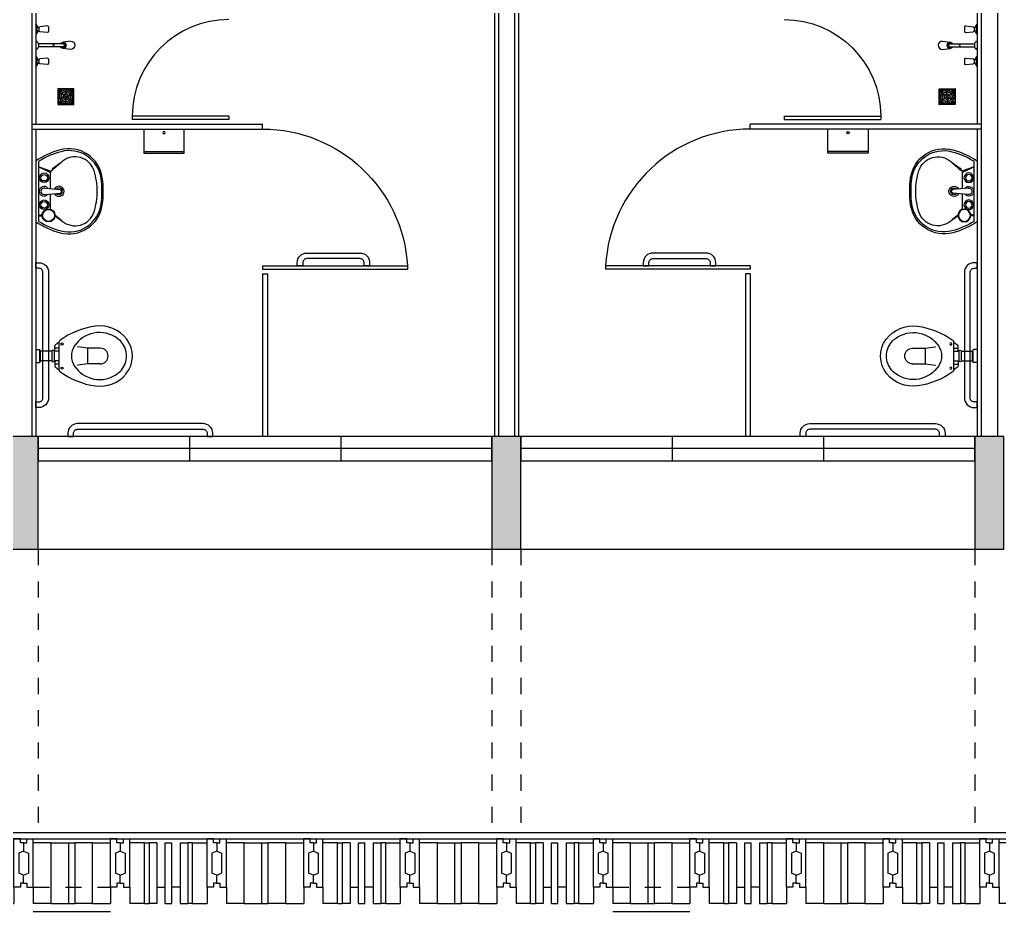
# Model space of a CAD drawing. Header units: metres. Extents: x -31 to 130, y -13 to 69.
# Drawn here: x 41.98 to 48.06, y -2.88 to 2.67 of the extents above; entities that cross this region are included whole.
import ezdxf

# ---------------------------------------------------------------- set-up
doc = ezdxf.new("R2010")
doc.units = ezdxf.units.M
doc.header["$LTSCALE"] = 0.002
doc.header["$MEASUREMENT"] = 0
doc.linetypes.add('HIDDEN', pattern=[9.525, 6.35, -3.175])
doc.linetypes.add('HIDDEN2', pattern=[4.7625, 3.175, -1.5875])
doc.layers.get('0').update_dxf_attribs({"linetype": 'CONTINUOUS'})
for name, color, linetype in [('ar-acesso', 2, 'CONTINUOUS'), ('ar-alv', 2, 'CONTINUOUS'), ('ar-brs', 2, 'CONTINUOUS'), ('ar-div', 2, 'CONTINUOUS'), ('ar-esq', 2, 'CONTINUOUS'), ('ar-estc', 1, 'CONTINUOUS'), ('ar-piso', 1, 'CONTINUOUS'), ('ar-porta', 1, 'CONTINUOUS'), ('ar-proj', 1, 'HIDDEN'), ('ar-reboco', 2, 'CONTINUOUS'), ('ar-wc', 2, 'CONTINUOUS'), ('brs-proj', 1, 'HIDDEN'), ('brs1', 2, 'CONTINUOUS'), ('brs2', 1, 'CONTINUOUS'), ('brs3', 1, 'CONTINUOUS'), ('brs4', 1, 'CONTINUOUS'), ('brs5', 1, 'CONTINUOUS'), ('esq-01', 1, 'CONTINUOUS'), ('esq-02', 1, 'CONTINUOUS'), ('estc-01', 3, 'CONTINUOUS'), ('h-estc', 3, 'CONTINUOUS'), ('ptm', 2, 'CONTINUOUS'), ('ptm1', 1, 'CONTINUOUS'), ('ralo', 1, 'HIDDEN2'), ('WC1', 1, 'CONTINUOUS'), ('WC2', 1, 'CONTINUOUS'), ('WC3', 41, 'CONTINUOUS')]:
    doc.layers.add(name, color=color, linetype=linetype)

# ---------------------------------------------------------------- blocks, each defined once
blk = doc.blocks.new('plr01-01p')
at = {"layer": 'h-estc'}
blk.add_hatch(color=3, dxfattribs=at).paths.add_polyline_path([(0.09, 0.075), (-0.09, 0.075), (-0.09, -0.625), (0.09, -0.625)])
at = {"layer": 'estc-01', "color": 3}
blk.add_lwpolyline([(-0.09, 0.075), (-0.09, -0.625), (0.09, -0.625), (0.09, 0.075)], close=True, dxfattribs=at)
blk = doc.blocks.new('esq02-01p')
at = {"layer": 'esq-01'}
for p, q in [((1.03, -0.075), (1.03, 0.075)), ((1.97, -0.075), (1.97, 0.075)), ((2.91, 0), (0.09, 0))]:
    blk.add_line(p, q, dxfattribs=at)
at = {"layer": 'esq-02'}
blk.add_lwpolyline([(2.91, -0.075), (0.09, -0.075), (0.09, 0.075), (2.91, 0.075)], close=True, dxfattribs=at)
blk = doc.blocks.new('brs01-01p-leste')
at = {"layer": 'brs1'}
for p, q in [((-3, 0.2), (-2.98, 0.2)), ((-3, 0.2), (-3, 0.15)), ((-2.98, 0.225), (-2.94, 0.225)), ((-2.98, 0.2), (-2.98, 0.225)), ((-2.94, -0.075), (-2.94, 0.225)), ((-2.42, 0.225), (-2.46, 0.225)), ((-2.46, -0.075), (-2.46, 0.225)), ((-2.42, 0.2), (-2.42, 0.225)), ((-2.4, 0.2), (-2.42, 0.2)), ((-2.4, 0.2), (-2.38, 0.2)), ((-2.4, 0.2), (-2.4, 0.15)), ((-2.4, 0.2), (-2.4, 0.15)), ((-2.38, 0.225), (-2.34, 0.225)), ((-2.38, 0.2), (-2.38, 0.225)), ((-2.34, -0.075), (-2.34, 0.225)), ((-1.82, 0.225), (-1.86, 0.225)), ((-1.86, -0.075), (-1.86, 0.225)), ((-1.82, 0.2), (-1.82, 0.225)), ((-1.8, 0.2), (-1.82, 0.2)), ((-1.8, 0.2), (-1.78, 0.2)), ((-1.8, 0.2), (-1.8, 0.15)), ((-1.8, 0.2), (-1.8, 0.15)), ((-1.78, 0.225), (-1.74, 0.225)), ((-1.78, 0.2), (-1.78, 0.225)), ((-1.74, -0.075), (-1.74, 0.225)), ((-1.22, 0.225), (-1.26, 0.225)), ((-1.26, -0.075), (-1.26, 0.225)), ((-1.22, 0.2), (-1.22, 0.225)), ((-1.2, 0.2), (-1.22, 0.2)), ((-1.2, 0.2), (-1.18, 0.2)), ((-1.2, 0.2), (-1.2, 0.15)), ((-1.2, 0.2), (-1.2, 0.15)), ((-1.18, 0.225), (-1.14, 0.225)), ((-1.18, 0.2), (-1.18, 0.225)), ((-1.14, -0.075), (-1.14, 0.225)), ((-0.62, 0.225), (-0.66, 0.225)), ((-0.66, -0.075), (-0.66, 0.225)), ((-0.62, 0.2), (-0.62, 0.225)), ((-0.6, 0.2), (-0.62, 0.2)), ((-0.6, 0.2), (-0.6, 0.15)), ((-0.6, 0.2), (-0.58, 0.2)), ((-0.6, 0.2), (-0.6, 0.15)), ((-0.58, 0.225), (-0.54, 0.225)), ((-0.58, 0.2), (-0.58, 0.225)), ((-0.54, -0.075), (-0.54, 0.225)), ((-0.02, 0.225), (-0.06, 0.225)), ((-0.06, -0.075), (-0.06, 0.225)), ((-0.02, 0.2), (-0.02, 0.225)), ((0, 0.2), (-0.02, 0.2)), ((0, 0.2), (0, 0.15)), ((-3, 0.15), (-2.97, 0.137)), ((-2.97, 0.137), (-2.97, 0.013)), ((-2.4, 0.15), (-2.43, 0.137)), ((-2.43, 0.137), (-2.43, 0.013)), ((-2.4, 0.15), (-2.37, 0.137)), ((-2.37, 0.137), (-2.37, 0.013)), ((-1.8, 0.15), (-1.83, 0.137)), ((-1.83, 0.137), (-1.83, 0.013)), ((-1.8, 0.15), (-1.77, 0.137)), ((-1.77, 0.137), (-1.77, 0.013)), ((-1.2, 0.15), (-1.23, 0.137)), ((-1.23, 0.137), (-1.23, 0.013)), ((-1.2, 0.15), (-1.17, 0.137)), ((-1.17, 0.137), (-1.17, 0.013)), ((-0.6, 0.15), (-0.63, 0.137)), ((-0.63, 0.137), (-0.63, 0.013)), ((-0.6, 0.15), (-0.57, 0.137)), ((-0.57, 0.137), (-0.57, 0.013)), ((0, 0.15), (-0.03, 0.137)), ((-0.03, 0.137), (-0.03, 0.013)), ((-3, 0), (-2.97, 0.013)), ((-2.4, 0), (-2.43, 0.013)), ((-2.4, 0), (-2.37, 0.013)), ((-1.8, 0), (-1.83, 0.013)), ((-1.8, 0), (-1.77, 0.013)), ((-1.2, 0), (-1.23, 0.013)), ((-1.2, 0), (-1.17, 0.013)), ((-0.6, 0), (-0.63, 0.013)), ((-0.6, 0), (-0.57, 0.013)), ((0, 0), (-0.03, 0.013)), ((-3, -0.05), (-3, 0)), ((-3, -0.05), (-2.98, -0.05)), ((-2.98, -0.05), (-2.98, -0.075)), ((-2.42, -0.05), (-2.42, -0.075)), ((-2.4, -0.05), (-2.42, -0.05)), ((-2.4, -0.05), (-2.4, 0)), ((-2.4, -0.05), (-2.4, 0)), ((-2.4, -0.05), (-2.38, -0.05)), ((-2.38, -0.05), (-2.38, -0.075)), ((-1.82, -0.05), (-1.82, -0.075)), ((-1.8, -0.05), (-1.82, -0.05)), ((-1.8, -0.05), (-1.8, 0)), ((-1.8, -0.05), (-1.8, 0)), ((-1.8, -0.05), (-1.78, -0.05)), ((-1.78, -0.05), (-1.78, -0.075)), ((-1.22, -0.05), (-1.22, -0.075)), ((-1.2, -0.05), (-1.22, -0.05)), ((-1.2, -0.05), (-1.2, 0)), ((-1.2, -0.05), (-1.2, 0)), ((-1.2, -0.05), (-1.18, -0.05)), ((-1.18, -0.05), (-1.18, -0.075)), ((-0.62, -0.05), (-0.62, -0.075)), ((-0.6, -0.05), (-0.62, -0.05)), ((-0.6, -0.05), (-0.6, 0)), ((-0.6, -0.05), (-0.6, 0)), ((-0.6, -0.05), (-0.58, -0.05)), ((-0.58, -0.05), (-0.58, -0.075)), ((-0.02, -0.05), (-0.02, -0.075)), ((0, -0.05), (-0.02, -0.05)), ((0, -0.05), (0, 0)), ((-2.98, -0.075), (-2.94, -0.075)), ((-2.42, -0.075), (-2.46, -0.075)), ((-2.38, -0.075), (-2.34, -0.075)), ((-1.82, -0.075), (-1.86, -0.075)), ((-1.78, -0.075), (-1.74, -0.075)), ((-1.22, -0.075), (-1.26, -0.075)), ((-1.18, -0.075), (-1.14, -0.075)), ((-0.62, -0.075), (-0.66, -0.075)), ((-0.58, -0.075), (-0.54, -0.075)), ((-0.02, -0.075), (-0.06, -0.075))]:
    blk.add_line(p, q, dxfattribs=at)
at = {"layer": 'brs2'}
for p, q in [((-2.94, 0.225), (-2.46, 0.225)), ((-2.34, 0.225), (-1.86, 0.225)), ((-2.2289, 0.2), (-2.12, 0.2)), ((-1.9711, 0.2), (-2.08, 0.2)), ((-1.74, 0.225), (-1.26, 0.225)), ((-1.14, 0.225), (-0.66, 0.225)), ((-1.0289, 0.2), (-0.92, 0.2)), ((-0.7711, 0.2), (-0.88, 0.2)), ((-0.54, 0.225), (-0.06, 0.225)), ((-2.7716, -0.075), (-2.72, -0.075)), ((-2.6284, -0.075), (-2.68, -0.075)), ((-1.5716, -0.075), (-1.52, -0.075)), ((-1.4284, -0.075), (-1.48, -0.075)), ((-0.3716, -0.075), (-0.32, -0.075)), ((-0.2284, -0.075), (-0.28, -0.075)), ((-2.2289, -0.175), (-2.12, -0.175)), ((-1.9711, -0.175), (-2.08, -0.175)), ((-1.0289, -0.175), (-0.92, -0.175)), ((-0.7711, -0.175), (-0.88, -0.175))]:
    blk.add_line(p, q, dxfattribs=at)
at = {"layer": 'brs3'}
for p, q in [((-2.82, 0.2), (-2.82, -0.175)), ((-2.7716, 0.2), (-2.82, 0.2)), ((-2.7716, 0.2), (-2.7716, -0.175)), ((-2.6284, 0.2), (-2.6284, -0.175)), ((-2.6284, 0.2), (-2.58, 0.2)), ((-2.58, 0.2), (-2.58, -0.175)), ((-2.12, -0.175), (-2.12, 0.2)), ((-2.12, 0.2), (-2.08, 0.2)), ((-2.08, -0.175), (-2.08, 0.2)), ((-1.62, 0.2), (-1.62, -0.175)), ((-1.5716, 0.2), (-1.62, 0.2)), ((-1.5716, 0.2), (-1.5716, -0.175)), ((-1.4284, 0.2), (-1.4284, -0.175)), ((-1.4284, 0.2), (-1.38, 0.2)), ((-1.38, 0.2), (-1.38, -0.175)), ((-0.92, -0.175), (-0.92, 0.2)), ((-0.92, 0.2), (-0.88, 0.2)), ((-0.88, -0.175), (-0.88, 0.2)), ((-0.42, 0.2), (-0.42, -0.175)), ((-0.3716, 0.2), (-0.42, 0.2)), ((-0.3716, 0.2), (-0.3716, -0.175)), ((-0.2284, 0.2), (-0.2284, -0.175)), ((-0.2284, 0.2), (-0.18, 0.2)), ((-0.18, 0.2), (-0.18, -0.175)), ((-2.7716, -0.175), (-2.82, -0.175)), ((-2.6284, -0.175), (-2.58, -0.175)), ((-2.12, -0.175), (-2.08, -0.175)), ((-1.5716, -0.175), (-1.62, -0.175)), ((-1.4284, -0.175), (-1.38, -0.175)), ((-0.92, -0.175), (-0.88, -0.175)), ((-0.3716, -0.175), (-0.42, -0.175)), ((-0.2284, -0.175), (-0.18, -0.175))]:
    blk.add_line(p, q, dxfattribs=at)
at = {"layer": 'brs4'}
for p, q in [((-2.85, 0.2), (-2.94, 0.2)), ((-2.85, -0.175), (-2.85, 0.2)), ((-2.85, 0.2), (-2.82, 0.2)), ((-2.72, -0.175), (-2.72, 0.2)), ((-2.72, 0.2), (-2.68, 0.2)), ((-2.68, -0.175), (-2.68, 0.2)), ((-2.55, 0.2), (-2.58, 0.2)), ((-2.55, 0.2), (-2.46, 0.2)), ((-2.55, -0.175), (-2.55, 0.2)), ((-2.2289, 0.2), (-2.34, 0.2)), ((-2.2289, -0.175), (-2.2289, 0.2)), ((-1.9711, 0.2), (-1.86, 0.2)), ((-1.9711, -0.175), (-1.9711, 0.2)), ((-1.65, 0.2), (-1.74, 0.2)), ((-1.65, -0.175), (-1.65, 0.2)), ((-1.65, 0.2), (-1.62, 0.2)), ((-1.52, -0.175), (-1.52, 0.2)), ((-1.52, 0.2), (-1.48, 0.2)), ((-1.48, -0.175), (-1.48, 0.2)), ((-1.35, 0.2), (-1.38, 0.2)), ((-1.35, 0.2), (-1.26, 0.2)), ((-1.35, -0.175), (-1.35, 0.2)), ((-1.0289, 0.2), (-1.14, 0.2)), ((-1.0289, -0.175), (-1.0289, 0.2)), ((-0.7711, 0.2), (-0.66, 0.2)), ((-0.7711, -0.175), (-0.7711, 0.2)), ((-0.45, 0.2), (-0.54, 0.2)), ((-0.45, -0.175), (-0.45, 0.2)), ((-0.45, 0.2), (-0.42, 0.2)), ((-0.32, -0.175), (-0.32, 0.2)), ((-0.32, 0.2), (-0.28, 0.2)), ((-0.28, -0.175), (-0.28, 0.2)), ((-0.15, 0.2), (-0.18, 0.2)), ((-0.15, 0.2), (-0.06, 0.2)), ((-0.15, -0.175), (-0.15, 0.2)), ((-2.94, -0.075), (-2.94, -0.175)), ((-2.46, -0.075), (-2.46, -0.175)), ((-2.34, -0.075), (-2.34, -0.175)), ((-1.86, -0.075), (-1.86, -0.175)), ((-1.74, -0.075), (-1.74, -0.175)), ((-1.26, -0.075), (-1.26, -0.175)), ((-1.14, -0.075), (-1.14, -0.175)), ((-0.66, -0.075), (-0.66, -0.175)), ((-0.54, -0.075), (-0.54, -0.175)), ((-0.06, -0.075), (-0.06, -0.175)), ((-2.85, -0.175), (-2.94, -0.175)), ((-2.85, -0.175), (-2.82, -0.175)), ((-2.72, -0.175), (-2.68, -0.175)), ((-2.55, -0.175), (-2.58, -0.175)), ((-2.55, -0.175), (-2.46, -0.175)), ((-2.2289, -0.175), (-2.34, -0.175)), ((-1.9711, -0.175), (-1.86, -0.175)), ((-1.65, -0.175), (-1.74, -0.175)), ((-1.65, -0.175), (-1.62, -0.175)), ((-1.52, -0.175), (-1.48, -0.175)), ((-1.35, -0.175), (-1.38, -0.175)), ((-1.35, -0.175), (-1.26, -0.175)), ((-1.0289, -0.175), (-1.14, -0.175)), ((-0.7711, -0.175), (-0.66, -0.175)), ((-0.45, -0.175), (-0.54, -0.175)), ((-0.45, -0.175), (-0.42, -0.175)), ((-0.32, -0.175), (-0.28, -0.175)), ((-0.15, -0.175), (-0.18, -0.175)), ((-0.15, -0.175), (-0.06, -0.175))]:
    blk.add_line(p, q, dxfattribs=at)
blk = doc.blocks.new('BRS01-03C')
at = {"layer": 'brs-proj'}
blk.add_line((0.54, 0.075), (0.06, 0.075), dxfattribs=at)
at = {"layer": 'brs1'}
for p, q in [((0.02, 0.075), (0.06, 0.075)), ((0.02, 0.05), (0.02, 0.075)), ((0.06, 0.075), (0.06, -0.225)), ((0.54, 0.075), (0.54, -0.225)), ((0.58, 0.075), (0.54, 0.075)), ((0.58, 0.05), (0.58, 0.075)), ((0, 0.05), (0.02, 0.05)), ((0, 0.05), (0, 0)), ((0, 0), (0.03, -0.013)), ((0.6, 0), (0.57, -0.013)), ((0.6, 0.05), (0.58, 0.05)), ((0.6, 0.05), (0.6, 0)), ((0.03, -0.137), (0.03, -0.013)), ((0.57, -0.137), (0.57, -0.013)), ((0, -0.15), (0.03, -0.137)), ((0, -0.2), (0, -0.15)), ((0.6, -0.15), (0.57, -0.137)), ((0.6, -0.2), (0.6, -0.15)), ((0, -0.2), (0.02, -0.2)), ((0.02, -0.2), (0.02, -0.225)), ((0.02, -0.225), (0.06, -0.225)), ((0.58, -0.225), (0.54, -0.225)), ((0.58, -0.2), (0.58, -0.225)), ((0.6, -0.2), (0.58, -0.2))]:
    blk.add_line(p, q, dxfattribs=at)
at = {"layer": 'brs2'}
blk.add_line((0.54, -0.225), (0.06, -0.225), dxfattribs=at)
at = {"layer": 'brs3'}
for p, q in [((0.28, 0.175), (0.28, -0.2)), ((0.32, 0.175), (0.28, 0.175)), ((0.32, 0.175), (0.32, -0.2)), ((0.32, -0.2), (0.28, -0.2))]:
    blk.add_line(p, q, dxfattribs=at)
at = {"layer": 'brs4'}
for p, q in [((0.06, 0.075), (0.06, 0.175)), ((0.1711, 0.175), (0.06, 0.175)), ((0.1711, 0.175), (0.1711, -0.2)), ((0.4289, 0.175), (0.54, 0.175)), ((0.4289, 0.175), (0.4289, -0.2)), ((0.54, 0.075), (0.54, 0.175)), ((0.1711, -0.2), (0.06, -0.2)), ((0.4289, -0.2), (0.54, -0.2))]:
    blk.add_line(p, q, dxfattribs=at)
at = {"layer": 'brs4', "color": 1}
for p, q in [((0.1711, 0.175), (0.28, 0.175)), ((0.4289, 0.175), (0.32, 0.175)), ((0.1711, -0.2), (0.28, -0.2)), ((0.4289, -0.2), (0.32, -0.2))]:
    blk.add_line(p, q, dxfattribs=at)
at = {"layer": 'brs5'}
blk.add_line((0.54, 0.225), (0.06, 0.225), dxfattribs=at)
blk = doc.blocks.new('pm-60-01p')
at = {"layer": 'ptm'}
for p, q in [((0.105, 0.075), (0.105, 0.675)), ((0.125, 0.675), (0.105, 0.675)), ((0.125, 0.075), (0.125, 0.675)), ((0.125, 0.075), (0.105, 0.075))]:
    blk.add_line(p, q, dxfattribs=at)
at = {"layer": 'ptm1'}
blk.add_arc((0.125, 0.075), 0.6, 0, 90, dxfattribs=at)
blk = doc.blocks.new('pm-90-03p')
at = {"layer": 'ptm'}
for p, q in [((0.105, 0.075), (0.105, 0.9748)), ((0.125, 0.9748), (0.105, 0.9748)), ((0.125, 0.075), (0.125, 0.9748)), ((0.125, 0.075), (0.105, 0.075)), ((0.125, 0.075), (0.105, 0.075))]:
    blk.add_line(p, q, dxfattribs=at)
at = {"layer": 'ptm', "color": 1}
blk.add_arc((0.0729, 0.0742), 0.9021, 0.05396, 86.68701, dxfattribs=at)
blk = doc.blocks.new('CHVR-01P')
at = {"layer": 'WC1'}
for p, q in [((-0.0139, 0.1119), (-0.0077, 0.1257)), ((-0.0015, 0.129), (-0.0052, 0.1279)), ((-0.08, 0.114), (-0.08, 0.086)), ((-0.074, 0.12), (-0.0254, 0.1155)), ((-0.074, 0.08), (-0.0254, 0.0845)), ((-0.02, 0.1096), (-0.0176, 0.1096)), ((-0.02, 0.0904), (-0.0176, 0.0904)), ((-0.0139, 0.0881), (-0.0077, 0.0743)), ((-0.0015, 0.071), (-0.0052, 0.0721)), ((-0.2165, 0.0264), (-0.1704, 0.0189)), ((-0.1704, 0.0088), (-0.1537, 0.0088)), ((-0.1537, 0.0088), (-0.0176, 0.0088)), ((-0.0176, 0.0088), (-0.0133, 0.0174)), ((-0.0131, 0.0178), (-0.0132, 0.0176)), ((-0.0126, 0.0182), (-0.0088, 0.0206)), ((-0.0088, 0.0222), (-0.0088, 0.0206)), ((-0.0068, 0.0242), (0, 0.0242)), ((-0.2165, -0.0264), (-0.1704, -0.0189)), ((-0.1704, -0.0088), (-0.1537, -0.0088)), ((-0.1537, -0.0088), (-0.0176, -0.0088)), ((-0.0176, -0.0088), (-0.0133, -0.0174)), ((-0.0131, -0.0178), (-0.0132, -0.0176)), ((-0.0126, -0.0182), (-0.0088, -0.0206)), ((-0.0088, -0.0206), (-0.0088, -0.0222)), ((-0.0068, -0.0242), (0, -0.0242)), ((-0.08, -0.086), (-0.08, -0.114)), ((-0.074, -0.08), (-0.0254, -0.0845)), ((-0.074, -0.12), (-0.0254, -0.1155)), ((-0.02, -0.0904), (-0.0176, -0.0904)), ((-0.02, -0.1096), (-0.0176, -0.1096)), ((-0.0139, -0.0881), (-0.0077, -0.0743)), ((-0.0139, -0.1119), (-0.0077, -0.1257)), ((-0.0015, -0.071), (-0.0052, -0.0721)), ((-0.0015, -0.129), (-0.0052, -0.1279))]:
    blk.add_line(p, q, dxfattribs=at)
for centre, radius, start, end in [((-0.004, 0.1241), 0.004, 107.53034, 155.61273), ((-0.001, 0.1282), 0.001, 0, 122.00538), ((-0.074, 0.114), 0.006, 90, 180), ((-0.074, 0.086), 0.006, 180, 270), ((-0.026, 0.1096), 0.006, 0, 84.40066), ((-0.026, 0.0904), 0.006, 275.59934, 0), ((-0.0176, 0.1136), 0.004, 270, 335.61273), ((-0.0176, 0.0864), 0.004, 24.38727, 90), ((-0.004, 0.0759), 0.004, 204.38727, 252.46966), ((-0.001, 0.0718), 0.001, 237.99462, 0), ((0, 0.07), 0.000002, 180, 270), ((-0.2165, 0), 0.0264, 90, 270), ((-0.1704, 0), 0.0189, 90, 270), ((-0.1704, 0), 0.0088, 90, 270), ((-0.1704, 0), 0.0189, 27.71775, 90), ((-0.0115, 0.0165), 0.002, 122.78059, 153.43495), ((-0.0068, 0.0222), 0.002, 90, 180), ((-0.1704, 0), 0.0189, 270, 332.28225), ((-0.0115, -0.0165), 0.002, 206.56505, 237.21941), ((-0.0068, -0.0222), 0.002, 180, 270), ((-0.074, -0.086), 0.006, 90, 180), ((-0.074, -0.114), 0.006, 180, 270), ((-0.026, -0.0904), 0.006, 0, 84.40066), ((-0.026, -0.1096), 0.006, 275.59934, 0), ((-0.0176, -0.0864), 0.004, 270, 335.61273), ((-0.0176, -0.1136), 0.004, 24.38727, 90), ((-0.004, -0.0759), 0.004, 107.53034, 155.61273), ((-0.001, -0.0718), 0.001, 0, 122.00538), ((-0.004, -0.1241), 0.004, 204.38727, 252.46966), ((-0.001, -0.1282), 0.001, 237.99462, 0), ((0, -0.13), 0.000002, 180, 270)]:
    blk.add_arc(centre, radius, start, end, dxfattribs=at)
at = {"layer": 'WC2'}
for p, q in [((-0.0077, 0.1257), (-0.0077, 0.0743)), ((-0.02, 0.1096), (-0.02, 0.0904)), ((-0.0176, 0.0088), (-0.0176, -0.0088)), ((-0.02, -0.0904), (-0.02, -0.1096)), ((-0.0077, -0.0743), (-0.0077, -0.1257))]:
    blk.add_line(p, q, dxfattribs=at)
for centre, radius, start, end in [((-0.1704, 0), 0.0132, 41.81031, 318.18969), ((-0.1031, 0), 0.0088, 90, 270)]:
    blk.add_arc(centre, radius, start, end, dxfattribs=at)
blk = doc.blocks.new('ralo-15cm')
at = {"layer": 'ralo'}
h = blk.add_hatch(dxfattribs=at)
h.set_pattern_fill('DOTS', color=256, scale=0.005, style=0)
h.set_pattern_definition([(0, (-210.436618, -163.386024), (0.00396875, 0.0079375), [0, -0.0079375])])
h.paths.add_polyline_path([(0.07, 0.0642, 0.109147), (0.0651, 0.07), (0.0436, 0.07, 0.234403), (0.0366, 0.0559, 0.031938), (0.0367, 0.0536, -0.085518), (0.0526, 0.0382, 0.304982), (0.07, 0.0476)])
h.paths.add_polyline_path([(-0.0467, 0.07), (-0.0652, 0.07, 0.101422), (-0.07, 0.0652), (-0.07, 0.0465, 0.322568), (-0.0515, 0.0396, -0.06492), (-0.0397, 0.0515, 0.065904), (-0.0391, 0.0559, 0.253091)])
h.paths.add_polyline_path([(-0.0535, -0.0368, 0.248259), (-0.07, -0.043), (-0.07, -0.0679, 0.039546), (-0.0679, -0.07), (-0.0441, -0.07, 0.224729), (-0.0372, -0.0555, 0.030017), (-0.0373, -0.0532, -0.089405)])
h.paths.add_polyline_path([(0.07, -0.0424, 0.270307), (0.0522, -0.0388, -0.063767), (0.0407, -0.0507, 0.073161), (0.0399, -0.0559, 0.228135), (0.0467, -0.07), (0.0693, -0.07, 0.013274), (0.07, -0.0694)])
for p, q in [((-0.0467, 0.0025), (-0.0617, 0.0025)), ((-0.0266, 0.0025), (-0.0442, 0.0025)), ((-0.0212, 0.0417), (-0.0287, 0.0547)), ((-0.0093, 0.0025), (-0.0241, 0.0025)), ((-0.0112, 0.0243), (-0.0199, 0.0395)), ((-0.0025, 0.0093), (-0.0099, 0.0221)), ((0.0068, 0.0068), (0.0142, 0.0196)), ((0.0155, 0.0218), (0.0243, 0.037)), ((0.0255, 0.0392), (0.033, 0.0522)), ((-0.0255, -0.0392), (-0.033, -0.0522)), ((-0.0155, -0.0218), (-0.0243, -0.037)), ((-0.0068, -0.0068), (-0.0142, -0.0196)), ((0.0025, -0.0093), (0.0099, -0.0221)), ((0.0093, -0.0025), (0.0241, -0.0025)), ((0.0112, -0.0243), (0.0199, -0.0395)), ((0.0212, -0.0417), (0.0287, -0.0547)), ((0.0266, -0.0025), (0.0442, -0.0025)), ((0.0467, -0.0025), (0.0617, -0.0025))]:
    blk.add_line(p, q, dxfattribs=at)
for points in [[(-0.075, -0.075), (0.075, -0.075), (0.075, 0.075), (-0.075, 0.075)], [(-0.07, -0.07), (0.07, -0.07), (0.07, 0.07), (-0.07, 0.07)]]:
    blk.add_lwpolyline(points, close=True, dxfattribs=at)
for radius in [0.065, 0.00337]:
    blk.add_circle((0, 0), radius, dxfattribs=at)
for radius, start, end in [(0.0617, 152.32062, 177.67938), (0.0617, 122.32062, 147.67938), (0.0468, 153.06507, 176.93493), (0.0443, 153.23839, 176.76161), (0.0468, 123.06507, 146.93493), (0.0443, 123.23839, 146.76161), (0.0617, 92.32062, 117.67938), (0.0268, 155.36153, 174.63847), (0.0243, 155.91602, 174.08398), (0.0268, 125.36153, 144.63847), (0.0468, 93.06507, 116.93493), (0.0443, 93.23839, 116.76161), (0.0243, 125.91602, 144.08398), (0.0268, 95.36153, 114.63847), (0.0243, 95.91602, 114.08398), (0.0617, 62.32062, 87.67938), (0.0468, 63.06507, 86.93493), (0.0443, 63.23839, 86.76161), (0.0268, 65.36153, 84.63847), (0.0243, 65.91602, 84.08398), (0.0243, 35.91602, 54.08398), (0.0268, 35.36153, 54.63847), (0.0243, 5.91602, 24.08398), (0.0443, 33.23839, 56.76161), (0.0268, 5.36153, 24.63847), (0.0468, 33.06507, 56.93493), (0.0617, 32.32062, 57.67938), (0.0443, 3.23839, 26.76161), (0.0468, 3.06507, 26.93493), (0.0617, 2.32062, 27.67938), (0.0617, 182.32062, 207.67938), (0.0617, 212.32062, 237.67938), (0.0468, 183.06507, 206.93493), (0.0443, 183.23839, 206.76161), (0.0468, 213.06507, 236.93493), (0.0443, 213.23839, 236.76161), (0.0617, 242.32062, 267.67938), (0.0268, 185.36153, 204.63847), (0.0243, 185.91602, 204.08398), (0.0268, 215.36153, 234.63847), (0.0468, 243.06507, 266.93493), (0.0443, 243.23839, 266.76161), (0.0243, 215.91602, 234.08398), (0.0268, 245.36153, 264.63847), (0.0243, 245.91602, 264.08398), (0.0243, 275.91602, 294.08398), (0.0268, 275.36153, 294.63847), (0.0443, 273.23839, 296.76161), (0.0468, 273.06507, 296.93493), (0.0617, 272.32062, 297.67938), (0.0243, 305.91602, 324.08398), (0.0268, 305.36153, 324.63847), (0.0243, 335.91602, 354.08398), (0.0268, 335.36153, 354.63847), (0.0443, 303.23839, 326.76161), (0.0468, 303.06507, 326.93493), (0.0617, 302.32062, 327.67938), (0.0443, 333.23839, 356.76161), (0.0468, 333.06507, 356.93493), (0.0617, 332.32062, 357.67938)]:
    blk.add_arc((0, 0), radius, start, end, dxfattribs=at)
blk = doc.blocks.new('BACI-01P')
at = {"layer": 'WC1', "color": 1}
for p, q in [((0.1191, 0.03), (0.1191, 0.0624)), ((0.146, 0.0857), (0.146, 0.0887)), ((0.1191, 0.03), (0.1139, 0.03)), ((0.1139, 0.0298), (0.1139, -0.0298)), ((0.1191, -0.03), (0.1139, -0.03)), ((0.1191, -0.03), (0.1191, -0.0624)), ((0.146, -0.0857), (0.146, -0.0887))]:
    blk.add_line(p, q, dxfattribs=at)
for centre, radius, start, end in [((0.4364, -0.2936), 0.4837, 97.68046, 126.34544), ((0.3996, -0.0205), 0.2081, 36.88811, 97.68046), ((0.1282, 0.0624), 0.00909, 126.16044, 180), ((0.4044, -0.3155), 0.4771, 122.78184, 126.16044), ((0.1551, 0.0887), 0.00909, 126.33581, 180), ((0.4268, 0), 0.174, 320.47667, 36.88811), ((0.1282, -0.0624), 0.00909, 180, 233.83956), ((0.4044, 0.3155), 0.4771, 233.83956, 237.21816), ((0.1551, -0.0887), 0.00909, 180, 238.98254), ((0.4364, 0.2936), 0.4837, 233.75773, 262.31954), ((0.3996, 0.0205), 0.2081, 262.31954, 320.89786)]:
    blk.add_arc(centre, radius, start, end, dxfattribs=at)
at = {"layer": 'WC2', "color": 1}
for p, q in [((0.146, -0.0857), (0.146, 0.0857)), ((0, 0.04), (0.023, 0.04)), ((0.025, 0.035), (0.025, 0.038)), ((0.025, -0.035), (0.025, 0.035)), ((0.025, 0.035), (0.028, 0.035)), ((0.03, -0.033), (0.03, 0.033)), ((0.1, 0.03), (0.03, 0.03)), ((0.1, 0.0298), (0.1, -0.0298)), ((0, -0.04), (0.023, -0.04)), ((0.025, -0.038), (0.025, -0.035)), ((0.025, -0.035), (0.028, -0.035)), ((0.1, -0.03), (0.03, -0.03))]:
    blk.add_line(p, q, dxfattribs=at)
for centre, radius, start, end in [((0.3966, -0.0404), 0.1866, 54.25145, 147.32014), ((0.4126, -0.0182), 0.1592, 41.32993, 54.25145), ((0.4333, 0), 0.1317, 0, 41.32993), ((0.023, 0.038), 0.002, 0, 90), ((0.028, 0.033), 0.002, 0, 90), ((0.107, 0.0298), 0.00697, 0, 180), ((0.3335, 0), 0.1117, 147.32014, 180), ((0.3335, 0), 0.1117, 180, 212.67986), ((0.4333, 0), 0.1317, 318.67007, 0), ((0.023, -0.038), 0.002, 270, 0), ((0.028, -0.033), 0.002, 270, 0), ((0.107, -0.0298), 0.00697, 180, 0), ((0.3966, 0.0404), 0.1866, 212.67986, 305.74855), ((0.4126, 0.0182), 0.1592, 305.74855, 318.67007)]:
    blk.add_arc(centre, radius, start, end, dxfattribs=at)
at = {"layer": 'WC3', "color": 1}
for p, q in [((0.146, 0.0497), (0.1191, 0.0497)), ((0.146, 0.03), (0.1191, 0.03)), ((0.261, 0.0562), (0.2593, 0.0585)), ((0.3229, 0.0486), (0.261, 0.0562)), ((0.3229, 0.0486), (0.3229, -0.0486)), ((0.4015, 0.0486), (0.3229, 0.0486)), ((0.146, -0.03), (0.1191, -0.03)), ((0.146, -0.0497), (0.1191, -0.0497)), ((0.261, -0.0562), (0.2593, -0.0585)), ((0.3229, -0.0486), (0.261, -0.0562)), ((0.4015, -0.0486), (0.3229, -0.0486))]:
    blk.add_line(p, q, dxfattribs=at)
for centre in [(0.1641, 0.075), (0.1641, -0.075)]:
    blk.add_circle(centre, 0.00682, dxfattribs=at)
blk.add_arc((0.4015, 0), 0.0486, 270, 90, dxfattribs=at)
blk = doc.blocks.new('LVTR-01P')
at = {"layer": 'WC1', "color": 1}
for centre, radius, start, end in [((0.2424, -0.2861), 0.5176, 146.45009, 164.88853), ((-0.2424, -0.2861), 0.5176, 15.11147, 33.54991), ((-0.0544, -0.2059), 0.2102, 164.88853, 261.87462), ((0.0544, -0.2059), 0.2102, 278.12538, 15.11147), ((0, 0.175), 0.595, 261.87462, 270), ((0, 0.175), 0.595, 270, 278.12538)]:
    blk.add_arc(centre, radius, start, end, dxfattribs=at)
at = {"layer": 'WC2', "color": 1}
for p, q in [((0.189, 0), (-0.189, 0)), ((-0.1869, -0.02), (0.1869, -0.02)), ((-0.0199, -0.0561), (-0.0119, -0.1511)), ((0.0195, -0.0561), (0.0115, -0.1511)), ((-0.112, -0.0924), (-0.0168, -0.0924)), ((0.0165, -0.0924), (0.1161, -0.0924))]:
    blk.add_line(p, q, dxfattribs=at)
for centre, radius in [((-0.15, -0.08), 0.04), ((-0.084, -0.0525), 0.02), ((0.084, -0.0525), 0.02)]:
    blk.add_circle(centre, radius, dxfattribs=at)
for centre, radius, start, end in [((-0.0002, -0.0527), 0.02, 350.37518, 189.62482), ((4.9199, -4.5336), 6.7189, 138.93408, 139.44029), ((0.1161, -0.105), 0.0126, 41.32768, 90), ((-4.9199, -4.5336), 6.7189, 40.55971, 41.32768), ((-0.0909, -0.2449), 0.1233, 139.44029, 252.413), ((-0.0002, -0.1501), 0.0118, 184.81241, 355.18759), ((0.0909, -0.2449), 0.1233, 287.587, 40.55971), ((0, 0.042), 0.4242, 252.413, 270), ((0, 0.042), 0.4242, 270, 287.587)]:
    blk.add_arc(centre, radius, start, end, dxfattribs=at)
at = {"layer": 'WC3', "color": 1}
for p, q in [((-0.152, -0.02), (-0.152, -0.0401)), ((-0.148, -0.02), (-0.148, -0.0401)), ((-0.148, -0.0276), (-0.1415, -0.0409)), ((-0.148, -0.0335), (-0.1456, -0.0402)), ((0.1518, -0.02), (0.1161, -0.0924)), ((0.1528, -0.02), (0.1256, -0.0967))]:
    blk.add_line(p, q, dxfattribs=at)
for centre, radius in [((-0.15, -0.08), 0.037), ((-0.084, -0.0525), 0.03), ((0.084, -0.0525), 0.03)]:
    blk.add_circle(centre, radius, dxfattribs=at)
for centre, radius, start, end in [((0.2424, -0.2861), 0.505, 148.20722, 165.28172), ((0, -0.0525), 0.03, 308.80431, 231.19569), ((-0.2424, -0.2861), 0.505, 14.71828, 31.79278), ((5.2813, -4.0721), 6.7189, 143.96959, 144.44029), ((0, -0.1449), 0.0315, 117.94879, 62.76724), ((0.1319, -0.1152), 0.0137, 36.16525, 98.27106), ((-5.2813, -4.0721), 6.7189, 35.55971, 36.16525), ((-0.0531, -0.2084), 0.1995, 165.28172, 262.11494), ((0, -0.1449), 0.021, 130.92554, 50.29094), ((0.0531, -0.2084), 0.1995, 277.88506, 14.71828), ((0, 0.175), 0.5866, 262.11494, 270), ((0, 0.175), 0.5866, 270, 277.88506)]:
    blk.add_arc(centre, radius, start, end, dxfattribs=at)
blk = doc.blocks.new('TLHR-01p')
at = {"layer": 'WC1'}
for p, q in [((-0.125, -0.15), (-0.125, 0)), ((0.125, 0), (-0.125, 0)), ((0.125, 0), (0.125, -0.15)), ((0.125, -0.14), (-0.125, -0.14)), ((0.125, -0.15), (-0.125, -0.15))]:
    blk.add_line(p, q, dxfattribs=at)
blk.add_circle((0, -0.0216), 0.0071, dxfattribs=at)

msp = doc.modelspace()

# ---------------------------------------------------------------- linework, layer by layer
at = {"layer": 'ar-acesso'}
msp.add_line((30.09, -2.385), (59.91, -2.385), dxfattribs=at)
at = {"layer": 'ar-alv'}
for p, q in [((44.95, 9.925), (44.95, 0.075)), ((45.05, 9.925), (45.05, 0.075)), ((48.05, 9.925), (48.05, 0.075)), ((42.05, 8.95), (42.05, 0.075)), ((47.95, 7.985), (47.95, 0.075)), ((45.075, 0.075), (44.925, 0.075))]:
    msp.add_line(p, q, dxfattribs=at)
at = {"layer": 'ar-div'}
for p, q in [((42.05, 2.015), (43.485, 2.015)), ((43.485, 1.985), (43.485, 2.015)), ((47.95, 2.015), (46.515, 2.015)), ((46.515, 1.985), (46.515, 2.015)), ((42.05, 1.985), (43.485, 1.985)), ((47.95, 1.985), (46.515, 1.985)), ((43.485, 1.085), (43.515, 1.085)), ((43.485, 1.085), (43.485, 0.075)), ((43.515, 1.085), (43.515, 0.075)), ((46.515, 1.085), (46.485, 1.085)), ((46.485, 1.085), (46.485, 0.075)), ((46.515, 1.085), (46.515, 0.075))]:
    msp.add_line(p, q, dxfattribs=at)
at = {"layer": 'ar-piso'}
for p, q in [((42, -0.625), (44.925, -0.625)), ((45, -0.625), (47.925, -0.625)), ((30.09, -2.425), (61.275, -2.425))]:
    msp.add_line(p, q, dxfattribs=at)
at = {"layer": 'ar-proj'}
for p, q in [((42.09, -0.625), (42.09, -2.425)), ((44.91, -0.625), (44.91, -2.425)), ((44.91, -0.625), (44.91, -2.425)), ((44.91, -0.625), (44.91, -2.425)), ((44.91, -0.625), (44.91, -2.425)), ((44.91, -0.625), (44.91, -2.425)), ((44.91, -0.625), (44.91, -2.425)), ((45.09, -0.625), (45.09, -2.425)), ((47.91, -0.625), (47.91, -2.425)), ((47.91, -0.625), (47.91, -2.425)), ((47.91, -0.625), (47.91, -2.425)), ((47.91, -0.625), (47.91, -2.425)), ((47.91, -0.625), (47.91, -2.425)), ((47.91, -0.625), (47.91, -2.425))]:
    msp.add_line(p, q, dxfattribs=at)
at = {"layer": 'ar-reboco'}
for p, q in [((44.925, 9.925), (44.925, 0.075)), ((45.075, 9.925), (45.075, 0.075)), ((42.075, 3.985), (42.075, 2.015)), ((47.925, 2.985), (47.925, 2.015)), ((42.075, 1.985), (42.075, 0.075)), ((47.925, 1.985), (47.925, 0.075))]:
    msp.add_line(p, q, dxfattribs=at)
at = {"layer": 'ar-wc'}
for points in [[(43.7349, 1.155), (43.7349, 1.135), (43.6999, 1.135), (43.6999, 1.155, -0.414214), (43.7599, 1.215), (44.0899, 1.215, -0.414214), (44.1499, 1.155), (44.1499, 1.135), (44.1149, 1.135), (44.1149, 1.155, 0.414214), (44.0899, 1.18), (43.7599, 1.18, 0.414259), (43.7349, 1.155)], [(46.2651, 1.155), (46.2651, 1.135), (46.3001, 1.135), (46.3001, 1.155, 0.414214), (46.2401, 1.215), (45.9101, 1.215, 0.414214), (45.8501, 1.155), (45.8501, 1.135), (45.8851, 1.135), (45.8851, 1.155, -0.414214), (45.9101, 1.18), (46.2401, 1.18, -0.414259), (46.2651, 1.155)], [(43.14, 0.095), (43.14, 0.075), (43.175, 0.075), (43.175, 0.095, 0.414214), (43.115, 0.155), (42.335, 0.155, 0.414214), (42.275, 0.095), (42.275, 0.075), (42.31, 0.075), (42.31, 0.095, -0.414214), (42.335, 0.12), (43.115, 0.12, -0.414259), (43.14, 0.095)], [(46.86, 0.095), (46.86, 0.075), (46.825, 0.075), (46.825, 0.095, -0.414214), (46.885, 0.155), (47.665, 0.155, -0.414214), (47.725, 0.095), (47.725, 0.075), (47.69, 0.075), (47.69, 0.095, 0.414214), (47.665, 0.12), (46.885, 0.12, 0.414259), (46.86, 0.095)]]:
    msp.add_lwpolyline(points, format="xyb", dxfattribs=at)
for points in [[(42.155, 1.095), (42.155, 0.315, -0.414214), (42.095, 0.255), (42.075, 0.255), (42.075, 0.29), (42.095, 0.29, 0.414214), (42.12, 0.315), (42.12, 1.095, 0.414214), (42.095, 1.12), (42.075, 1.12), (42.075, 1.155), (42.095, 1.155, -0.414214)], [(47.845, 1.095), (47.845, 0.315, 0.414214), (47.905, 0.255), (47.925, 0.255), (47.925, 0.29), (47.905, 0.29, -0.414214), (47.88, 0.315), (47.88, 1.095, -0.414214), (47.905, 1.12), (47.925, 1.12), (47.925, 1.155), (47.905, 1.155, 0.414214)]]:
    msp.add_lwpolyline(points, format="xyb", close=True, dxfattribs=at)

# ---------------------------------------------------------------- block references
for p, xscale, yscale, zscale, rotation in [((42.2623, 2.1863), 0.6666666666666381, 0.6666666666666381, 0.6666666666666381, 89.55758582538753), ((47.7377, 2.1863), -0.6666666666666381, 0.666666666666643, 0.6666666666666414, 270.4424141746125)]:
    msp.add_blockref('ralo-15cm', p, dxfattribs=dict(xscale=xscale, yscale=yscale, zscale=zscale, rotation=rotation))
at = {"layer": 'ar-brs'}
for p in [(42, -2.65), (45.6, -2.65), (49.2, -2.65)]:
    msp.add_blockref('brs01-01p-leste', p, dxfattribs=at)
at = {"layer": 'ar-brs', "rotation": 180}
for p in [(42.6, -2.65), (46.2, -2.65)]:
    msp.add_blockref('BRS01-03C', p, dxfattribs=at)
at = {"layer": 'ar-esq', "xscale": -1, "rotation": 180}
for p in [(42, 0), (45, 0)]:
    msp.add_blockref('esq02-01p', p, dxfattribs=at)
at = {"layer": 'ar-estc'}
for p in [(42, 0), (45, 0), (48, 0)]:
    msp.add_blockref('plr01-01p', p, dxfattribs=at)
at = {"layer": 'ar-porta', "rotation": 90}
for name, p in [('pm-60-01p', (43.35, 1.94)), ('pm-90-03p', (46.59, 1.0099))]:
    msp.add_blockref(name, p, dxfattribs=at)
at = {"layer": 'ar-porta', "xscale": -1, "rotation": 270}
for name, p in [('pm-60-01p', (46.65, 1.94)), ('pm-90-03p', (43.41, 1.01))]:
    msp.add_blockref(name, p, dxfattribs=at)
at = {"layer": 'ar-wc', "xscale": -1}
for name, p in [('CHVR-01P', (42.075, 2.5053)), ('TLHR-01p', (42.8724, 1.985)), ('BACI-01P', (47.925, 0.575))]:
    msp.add_blockref(name, p, dxfattribs=at)
at = {"layer": 'ar-wc'}
for name, p in [('CHVR-01P', (47.925, 2.5053)), ('TLHR-01p', (47.1224, 1.985)), ('BACI-01P', (42.075, 0.575))]:
    msp.add_blockref(name, p, dxfattribs=at)
at = {"layer": 'ar-wc', "rotation": 90}
msp.add_blockref('LVTR-01P', (42.075, 1.5984), dxfattribs=at)
at = {"layer": 'ar-wc', "xscale": -1, "rotation": 270}
msp.add_blockref('LVTR-01P', (47.925, 1.5984), dxfattribs=at)

doc.saveas('drawing.dxf')
